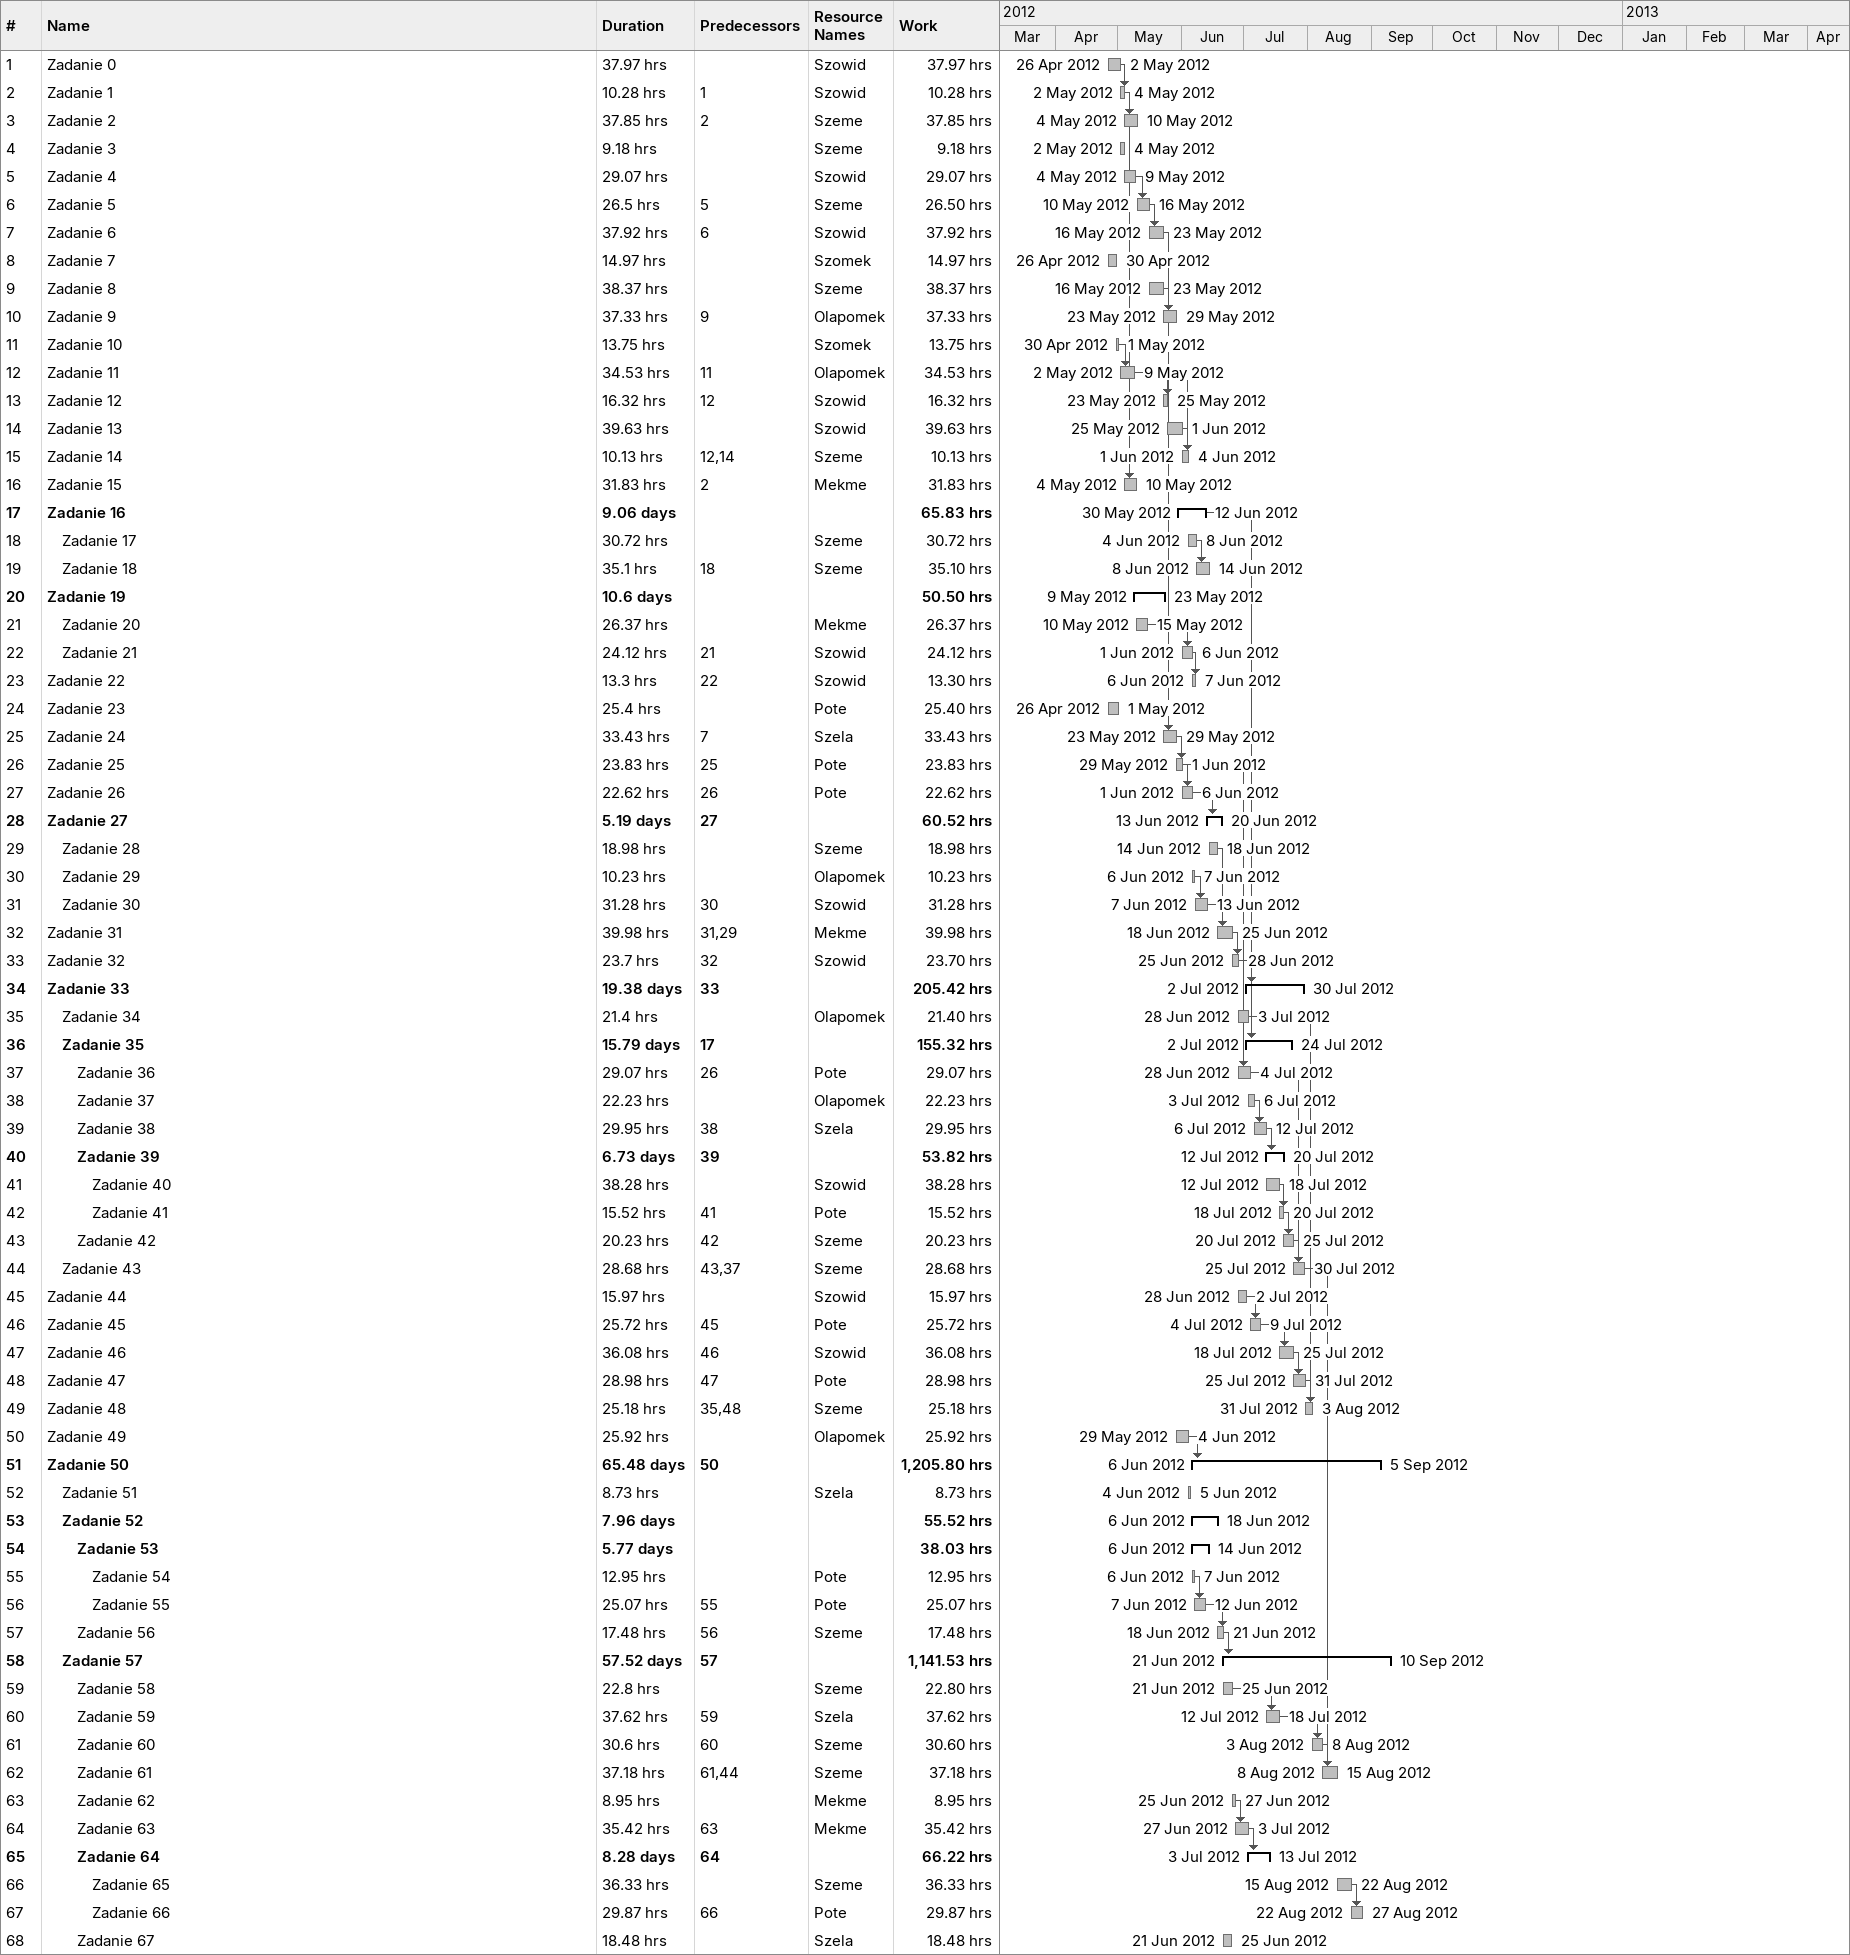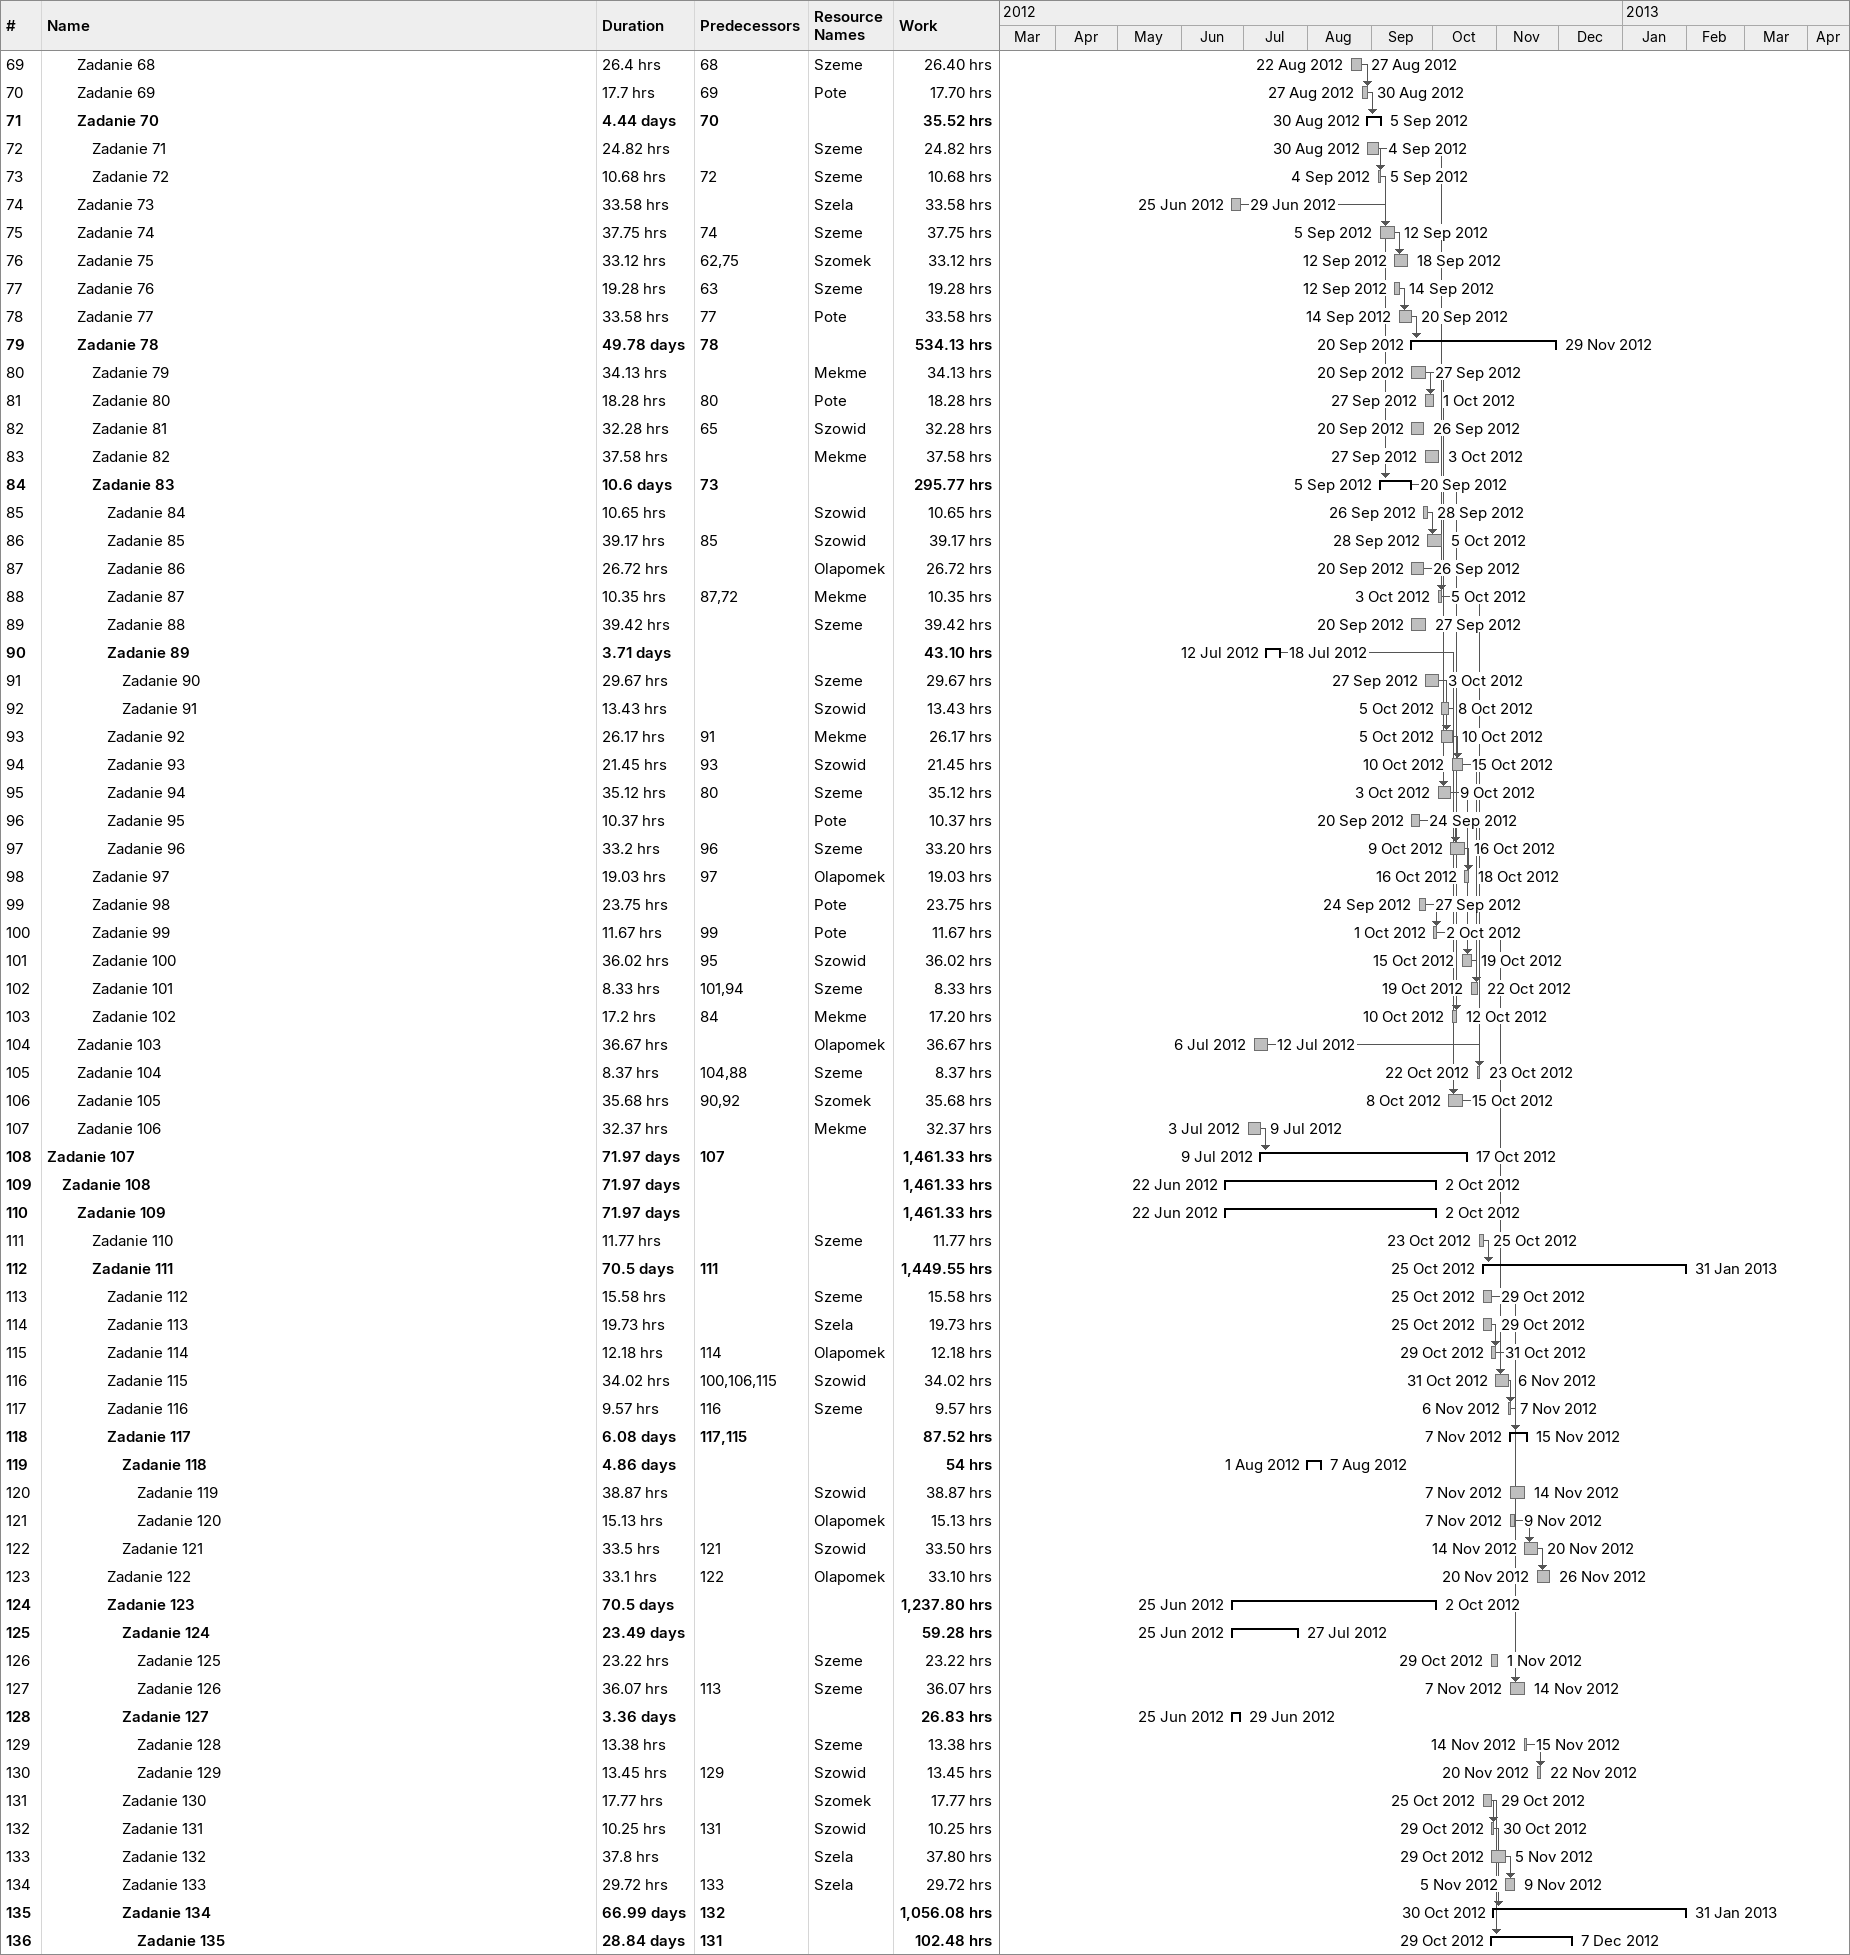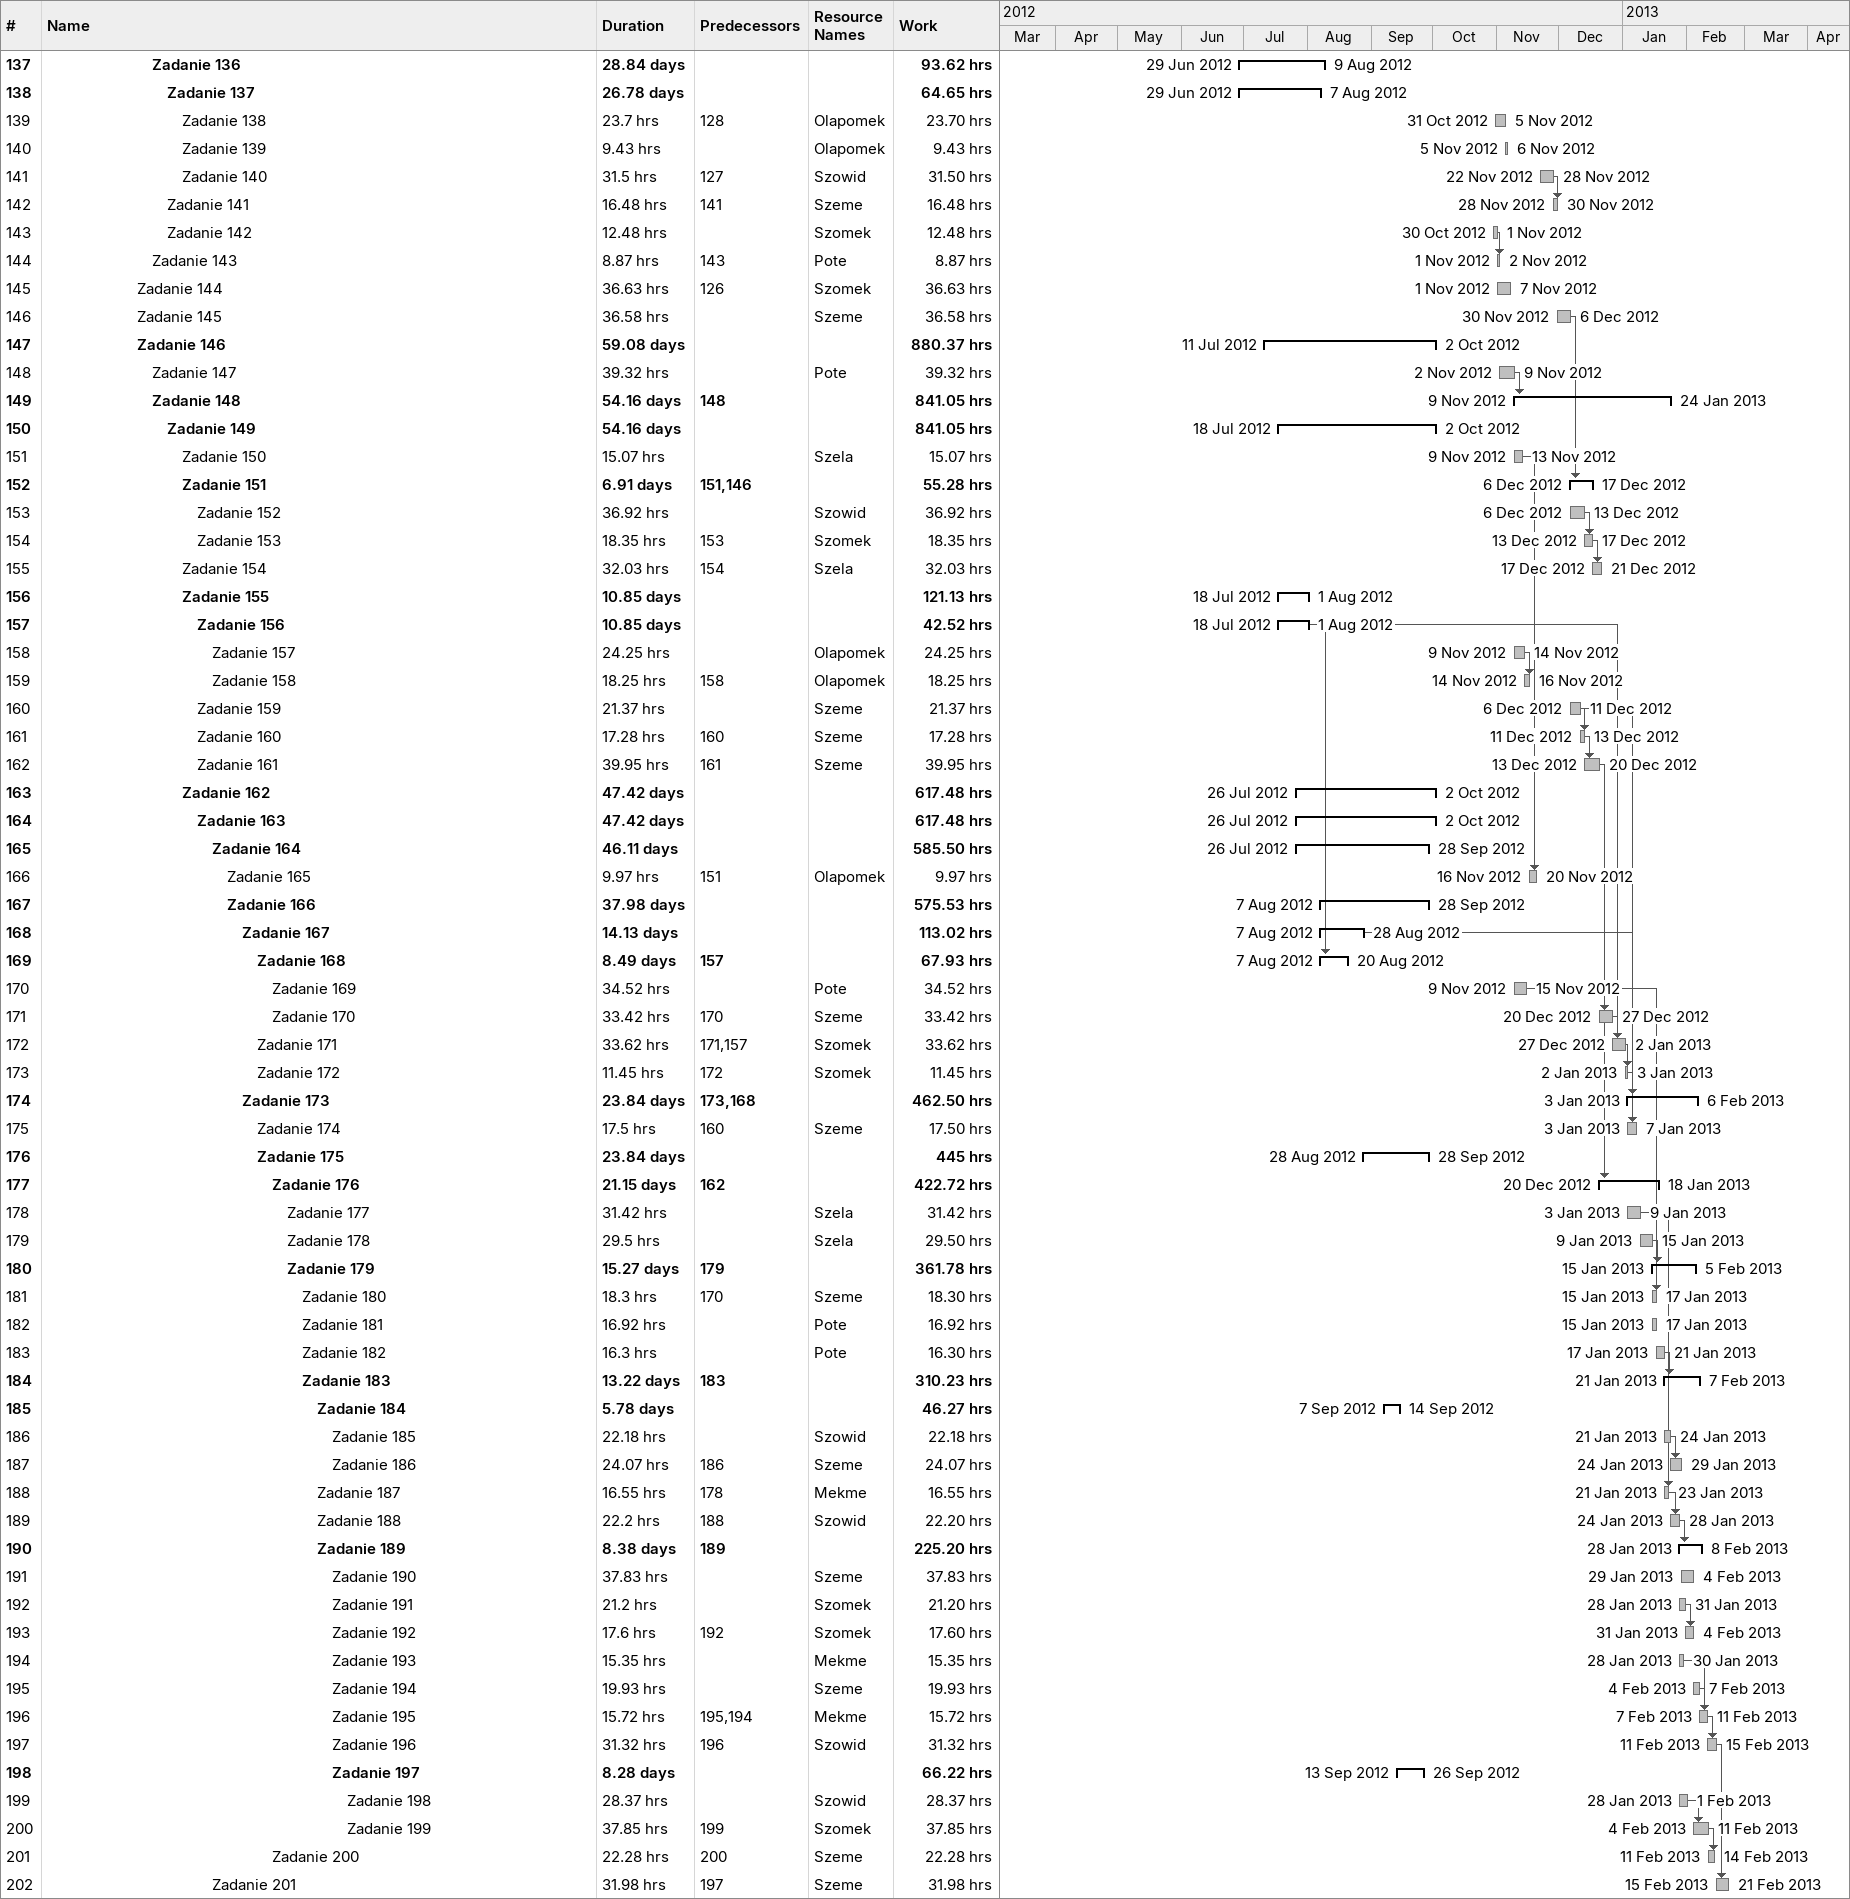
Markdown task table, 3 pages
| ID | Level | Task | Duration | Start | Finish | Predecessors | Resources | Work (h) |
|---|---|---|---|---|---|---|---|---|
| 1 | 1 | Zadanie 0 | 37.97h | 2012-04-26 | 2012-05-02 |  | Szowid | 37.97 |
| 2 | 1 | Zadanie 1 | 10.28h | 2012-05-02 | 2012-05-04 | 1 | Szowid | 10.28 |
| 3 | 1 | Zadanie 2 | 37.85h | 2012-05-04 | 2012-05-10 | 2 | Szeme | 37.85 |
| 4 | 1 | Zadanie 3 | 9.18h | 2012-05-02 | 2012-05-04 |  | Szeme | 9.18 |
| 5 | 1 | Zadanie 4 | 29.07h | 2012-05-04 | 2012-05-09 |  | Szowid | 29.07 |
| 6 | 1 | Zadanie 5 | 26.5h | 2012-05-10 | 2012-05-16 | 5 | Szeme | 26.50 |
| 7 | 1 | Zadanie 6 | 37.92h | 2012-05-16 | 2012-05-23 | 6 | Szowid | 37.92 |
| 8 | 1 | Zadanie 7 | 14.97h | 2012-04-26 | 2012-04-30 |  | Szomek | 14.97 |
| 9 | 1 | Zadanie 8 | 38.37h | 2012-05-16 | 2012-05-23 |  | Szeme | 38.37 |
| 10 | 1 | Zadanie 9 | 37.33h | 2012-05-23 | 2012-05-29 | 9 | Olapomek | 37.33 |
| 11 | 1 | Zadanie 10 | 13.75h | 2012-04-30 | 2012-05-01 |  | Szomek | 13.75 |
| 12 | 1 | Zadanie 11 | 34.53h | 2012-05-02 | 2012-05-09 | 11 | Olapomek | 34.53 |
| 13 | 1 | Zadanie 12 | 16.32h | 2012-05-23 | 2012-05-25 | 12 | Szowid | 16.32 |
| 14 | 1 | Zadanie 13 | 39.63h | 2012-05-25 | 2012-06-01 |  | Szowid | 39.63 |
| 15 | 1 | Zadanie 14 | 10.13h | 2012-06-01 | 2012-06-04 | 12, 14 | Szeme | 10.13 |
| 16 | 1 | Zadanie 15 | 31.83h | 2012-05-04 | 2012-05-10 | 2 | Mekme | 31.83 |
| 17 | 1 | **Zadanie 16** | 9.06d | 2012-05-30 | 2012-06-12 |  |  | 65.83 |
| 18 | 2 | Zadanie 17 | 30.72h | 2012-06-04 | 2012-06-08 |  | Szeme | 30.72 |
| 19 | 2 | Zadanie 18 | 35.1h | 2012-06-08 | 2012-06-14 | 18 | Szeme | 35.10 |
| 20 | 1 | **Zadanie 19** | 10.6d | 2012-05-09 | 2012-05-23 |  |  | 50.50 |
| 21 | 2 | Zadanie 20 | 26.37h | 2012-05-10 | 2012-05-15 |  | Mekme | 26.37 |
| 22 | 2 | Zadanie 21 | 24.12h | 2012-06-01 | 2012-06-06 | 21 | Szowid | 24.12 |
| 23 | 1 | Zadanie 22 | 13.3h | 2012-06-06 | 2012-06-07 | 22 | Szowid | 13.30 |
| 24 | 1 | Zadanie 23 | 25.4h | 2012-04-26 | 2012-05-01 |  | Pote | 25.40 |
| 25 | 1 | Zadanie 24 | 33.43h | 2012-05-23 | 2012-05-29 | 7 | Szela | 33.43 |
| 26 | 1 | Zadanie 25 | 23.83h | 2012-05-29 | 2012-06-01 | 25 | Pote | 23.83 |
| 27 | 1 | Zadanie 26 | 22.62h | 2012-06-01 | 2012-06-06 | 26 | Pote | 22.62 |
| 28 | 1 | **Zadanie 27** | 5.19d | 2012-06-13 | 2012-06-20 | 27 |  | 60.52 |
| 29 | 2 | Zadanie 28 | 18.98h | 2012-06-14 | 2012-06-18 |  | Szeme | 18.98 |
| 30 | 2 | Zadanie 29 | 10.23h | 2012-06-06 | 2012-06-07 |  | Olapomek | 10.23 |
| 31 | 2 | Zadanie 30 | 31.28h | 2012-06-07 | 2012-06-13 | 30 | Szowid | 31.28 |
| 32 | 1 | Zadanie 31 | 39.98h | 2012-06-18 | 2012-06-25 | 31, 29 | Mekme | 39.98 |
| 33 | 1 | Zadanie 32 | 23.7h | 2012-06-25 | 2012-06-28 | 32 | Szowid | 23.70 |
| 34 | 1 | **Zadanie 33** | 19.38d | 2012-07-02 | 2012-07-30 | 33 |  | 205.42 |
| 35 | 2 | Zadanie 34 | 21.4h | 2012-06-28 | 2012-07-03 |  | Olapomek | 21.40 |
| 36 | 2 | **Zadanie 35** | 15.79d | 2012-07-02 | 2012-07-24 | 17 |  | 155.32 |
| 37 | 3 | Zadanie 36 | 29.07h | 2012-06-28 | 2012-07-04 | 26 | Pote | 29.07 |
| 38 | 3 | Zadanie 37 | 22.23h | 2012-07-03 | 2012-07-06 |  | Olapomek | 22.23 |
| 39 | 3 | Zadanie 38 | 29.95h | 2012-07-06 | 2012-07-12 | 38 | Szela | 29.95 |
| 40 | 3 | **Zadanie 39** | 6.73d | 2012-07-12 | 2012-07-20 | 39 |  | 53.82 |
| 41 | 4 | Zadanie 40 | 38.28h | 2012-07-12 | 2012-07-18 |  | Szowid | 38.28 |
| 42 | 4 | Zadanie 41 | 15.52h | 2012-07-18 | 2012-07-20 | 41 | Pote | 15.52 |
| 43 | 3 | Zadanie 42 | 20.23h | 2012-07-20 | 2012-07-25 | 42 | Szeme | 20.23 |
| 44 | 2 | Zadanie 43 | 28.68h | 2012-07-25 | 2012-07-30 | 43, 37 | Szeme | 28.68 |
| 45 | 1 | Zadanie 44 | 15.97h | 2012-06-28 | 2012-07-02 |  | Szowid | 15.97 |
| 46 | 1 | Zadanie 45 | 25.72h | 2012-07-04 | 2012-07-09 | 45 | Pote | 25.72 |
| 47 | 1 | Zadanie 46 | 36.08h | 2012-07-18 | 2012-07-25 | 46 | Szowid | 36.08 |
| 48 | 1 | Zadanie 47 | 28.98h | 2012-07-25 | 2012-07-31 | 47 | Pote | 28.98 |
| 49 | 1 | Zadanie 48 | 25.18h | 2012-07-31 | 2012-08-03 | 35, 48 | Szeme | 25.18 |
| 50 | 1 | Zadanie 49 | 25.92h | 2012-05-29 | 2012-06-04 |  | Olapomek | 25.92 |
| 51 | 1 | **Zadanie 50** | 65.48d | 2012-06-06 | 2012-09-05 | 50 |  | 1205.80 |
| 52 | 2 | Zadanie 51 | 8.73h | 2012-06-04 | 2012-06-05 |  | Szela | 8.73 |
| 53 | 2 | **Zadanie 52** | 7.96d | 2012-06-06 | 2012-06-18 |  |  | 55.52 |
| 54 | 3 | **Zadanie 53** | 5.77d | 2012-06-06 | 2012-06-14 |  |  | 38.03 |
| 55 | 4 | Zadanie 54 | 12.95h | 2012-06-06 | 2012-06-07 |  | Pote | 12.95 |
| 56 | 4 | Zadanie 55 | 25.07h | 2012-06-07 | 2012-06-12 | 55 | Pote | 25.07 |
| 57 | 3 | Zadanie 56 | 17.48h | 2012-06-18 | 2012-06-21 | 56 | Szeme | 17.48 |
| 58 | 2 | **Zadanie 57** | 57.52d | 2012-06-21 | 2012-09-10 | 57 |  | 1141.53 |
| 59 | 3 | Zadanie 58 | 22.8h | 2012-06-21 | 2012-06-25 |  | Szeme | 22.80 |
| 60 | 3 | Zadanie 59 | 37.62h | 2012-07-12 | 2012-07-18 | 59 | Szela | 37.62 |
| 61 | 3 | Zadanie 60 | 30.6h | 2012-08-03 | 2012-08-08 | 60 | Szeme | 30.60 |
| 62 | 3 | Zadanie 61 | 37.18h | 2012-08-08 | 2012-08-15 | 61, 44 | Szeme | 37.18 |
| 63 | 3 | Zadanie 62 | 8.95h | 2012-06-25 | 2012-06-27 |  | Mekme | 8.95 |
| 64 | 3 | Zadanie 63 | 35.42h | 2012-06-27 | 2012-07-03 | 63 | Mekme | 35.42 |
| 65 | 3 | **Zadanie 64** | 8.28d | 2012-07-03 | 2012-07-13 | 64 |  | 66.22 |
| 66 | 4 | Zadanie 65 | 36.33h | 2012-08-15 | 2012-08-22 |  | Szeme | 36.33 |
| 67 | 4 | Zadanie 66 | 29.87h | 2012-08-22 | 2012-08-27 | 66 | Pote | 29.87 |
| 68 | 3 | Zadanie 67 | 18.48h | 2012-06-21 | 2012-06-25 |  | Szela | 18.48 |
| 69 | 3 | Zadanie 68 | 26.4h | 2012-08-22 | 2012-08-27 | 68 | Szeme | 26.40 |
| 70 | 3 | Zadanie 69 | 17.7h | 2012-08-27 | 2012-08-30 | 69 | Pote | 17.70 |
| 71 | 3 | **Zadanie 70** | 4.44d | 2012-08-30 | 2012-09-05 | 70 |  | 35.52 |
| 72 | 4 | Zadanie 71 | 24.82h | 2012-08-30 | 2012-09-04 |  | Szeme | 24.82 |
| 73 | 4 | Zadanie 72 | 10.68h | 2012-09-04 | 2012-09-05 | 72 | Szeme | 10.68 |
| 74 | 3 | Zadanie 73 | 33.58h | 2012-06-25 | 2012-06-29 |  | Szela | 33.58 |
| 75 | 3 | Zadanie 74 | 37.75h | 2012-09-05 | 2012-09-12 | 74 | Szeme | 37.75 |
| 76 | 3 | Zadanie 75 | 33.12h | 2012-09-12 | 2012-09-18 | 62, 75 | Szomek | 33.12 |
| 77 | 3 | Zadanie 76 | 19.28h | 2012-09-12 | 2012-09-14 | 63 | Szeme | 19.28 |
| 78 | 3 | Zadanie 77 | 33.58h | 2012-09-14 | 2012-09-20 | 77 | Pote | 33.58 |
| 79 | 3 | **Zadanie 78** | 49.78d | 2012-09-20 | 2012-11-29 | 78 |  | 534.13 |
| 80 | 4 | Zadanie 79 | 34.13h | 2012-09-20 | 2012-09-27 |  | Mekme | 34.13 |
| 81 | 4 | Zadanie 80 | 18.28h | 2012-09-27 | 2012-10-01 | 80 | Pote | 18.28 |
| 82 | 4 | Zadanie 81 | 32.28h | 2012-09-20 | 2012-09-26 | 65 | Szowid | 32.28 |
| 83 | 4 | Zadanie 82 | 37.58h | 2012-09-27 | 2012-10-03 |  | Mekme | 37.58 |
| 84 | 4 | **Zadanie 83** | 10.6d | 2012-09-05 | 2012-09-20 | 73 |  | 295.77 |
| 85 | 5 | Zadanie 84 | 10.65h | 2012-09-26 | 2012-09-28 |  | Szowid | 10.65 |
| 86 | 5 | Zadanie 85 | 39.17h | 2012-09-28 | 2012-10-05 | 85 | Szowid | 39.17 |
| 87 | 5 | Zadanie 86 | 26.72h | 2012-09-20 | 2012-09-26 |  | Olapomek | 26.72 |
| 88 | 5 | Zadanie 87 | 10.35h | 2012-10-03 | 2012-10-05 | 87, 72 | Mekme | 10.35 |
| 89 | 5 | Zadanie 88 | 39.42h | 2012-09-20 | 2012-09-27 |  | Szeme | 39.42 |
| 90 | 5 | **Zadanie 89** | 3.71d | 2012-07-12 | 2012-07-18 |  |  | 43.10 |
| 91 | 6 | Zadanie 90 | 29.67h | 2012-09-27 | 2012-10-03 |  | Szeme | 29.67 |
| 92 | 6 | Zadanie 91 | 13.43h | 2012-10-05 | 2012-10-08 |  | Szowid | 13.43 |
| 93 | 5 | Zadanie 92 | 26.17h | 2012-10-05 | 2012-10-10 | 91 | Mekme | 26.17 |
| 94 | 5 | Zadanie 93 | 21.45h | 2012-10-10 | 2012-10-15 | 93 | Szowid | 21.45 |
| 95 | 5 | Zadanie 94 | 35.12h | 2012-10-03 | 2012-10-09 | 80 | Szeme | 35.12 |
| 96 | 5 | Zadanie 95 | 10.37h | 2012-09-20 | 2012-09-24 |  | Pote | 10.37 |
| 97 | 5 | Zadanie 96 | 33.2h | 2012-10-09 | 2012-10-16 | 96 | Szeme | 33.20 |
| 98 | 4 | Zadanie 97 | 19.03h | 2012-10-16 | 2012-10-18 | 97 | Olapomek | 19.03 |
| 99 | 4 | Zadanie 98 | 23.75h | 2012-09-24 | 2012-09-27 |  | Pote | 23.75 |
| 100 | 4 | Zadanie 99 | 11.67h | 2012-10-01 | 2012-10-02 | 99 | Pote | 11.67 |
| 101 | 4 | Zadanie 100 | 36.02h | 2012-10-15 | 2012-10-19 | 95 | Szowid | 36.02 |
| 102 | 4 | Zadanie 101 | 8.33h | 2012-10-19 | 2012-10-22 | 101, 94 | Szeme | 8.33 |
| 103 | 4 | Zadanie 102 | 17.2h | 2012-10-10 | 2012-10-12 | 84 | Mekme | 17.20 |
| 104 | 3 | Zadanie 103 | 36.67h | 2012-07-06 | 2012-07-12 |  | Olapomek | 36.67 |
| 105 | 3 | Zadanie 104 | 8.37h | 2012-10-22 | 2012-10-23 | 104, 88 | Szeme | 8.37 |
| 106 | 3 | Zadanie 105 | 35.68h | 2012-10-08 | 2012-10-15 | 90, 92 | Szomek | 35.68 |
| 107 | 3 | Zadanie 106 | 32.37h | 2012-07-03 | 2012-07-09 |  | Mekme | 32.37 |
| 108 | 1 | **Zadanie 107** | 71.97d | 2012-07-09 | 2012-10-17 | 107 |  | 1461.33 |
| 109 | 2 | **Zadanie 108** | 71.97d | 2012-06-22 | 2012-10-02 |  |  | 1461.33 |
| 110 | 3 | **Zadanie 109** | 71.97d | 2012-06-22 | 2012-10-02 |  |  | 1461.33 |
| 111 | 4 | Zadanie 110 | 11.77h | 2012-10-23 | 2012-10-25 |  | Szeme | 11.77 |
| 112 | 4 | **Zadanie 111** | 70.5d | 2012-10-25 | 2013-01-31 | 111 |  | 1449.55 |
| 113 | 5 | Zadanie 112 | 15.58h | 2012-10-25 | 2012-10-29 |  | Szeme | 15.58 |
| 114 | 5 | Zadanie 113 | 19.73h | 2012-10-25 | 2012-10-29 |  | Szela | 19.73 |
| 115 | 5 | Zadanie 114 | 12.18h | 2012-10-29 | 2012-10-31 | 114 | Olapomek | 12.18 |
| 116 | 5 | Zadanie 115 | 34.02h | 2012-10-31 | 2012-11-06 | 100, 106, 115 | Szowid | 34.02 |
| 117 | 5 | Zadanie 116 | 9.57h | 2012-11-06 | 2012-11-07 | 116 | Szeme | 9.57 |
| 118 | 5 | **Zadanie 117** | 6.08d | 2012-11-07 | 2012-11-15 | 117, 115 |  | 87.52 |
| 119 | 6 | **Zadanie 118** | 4.86d | 2012-08-01 | 2012-08-07 |  |  | 54 |
| 120 | 7 | Zadanie 119 | 38.87h | 2012-11-07 | 2012-11-14 |  | Szowid | 38.87 |
| 121 | 7 | Zadanie 120 | 15.13h | 2012-11-07 | 2012-11-09 |  | Olapomek | 15.13 |
| 122 | 6 | Zadanie 121 | 33.5h | 2012-11-14 | 2012-11-20 | 121 | Szowid | 33.50 |
| 123 | 5 | Zadanie 122 | 33.1h | 2012-11-20 | 2012-11-26 | 122 | Olapomek | 33.10 |
| 124 | 5 | **Zadanie 123** | 70.5d | 2012-06-25 | 2012-10-02 |  |  | 1237.80 |
| 125 | 6 | **Zadanie 124** | 23.49d | 2012-06-25 | 2012-07-27 |  |  | 59.28 |
| 126 | 7 | Zadanie 125 | 23.22h | 2012-10-29 | 2012-11-01 |  | Szeme | 23.22 |
| 127 | 7 | Zadanie 126 | 36.07h | 2012-11-07 | 2012-11-14 | 113 | Szeme | 36.07 |
| 128 | 6 | **Zadanie 127** | 3.36d | 2012-06-25 | 2012-06-29 |  |  | 26.83 |
| 129 | 7 | Zadanie 128 | 13.38h | 2012-11-14 | 2012-11-15 |  | Szeme | 13.38 |
| 130 | 7 | Zadanie 129 | 13.45h | 2012-11-20 | 2012-11-22 | 129 | Szowid | 13.45 |
| 131 | 6 | Zadanie 130 | 17.77h | 2012-10-25 | 2012-10-29 |  | Szomek | 17.77 |
| 132 | 6 | Zadanie 131 | 10.25h | 2012-10-29 | 2012-10-30 | 131 | Szowid | 10.25 |
| 133 | 6 | Zadanie 132 | 37.8h | 2012-10-29 | 2012-11-05 |  | Szela | 37.80 |
| 134 | 6 | Zadanie 133 | 29.72h | 2012-11-05 | 2012-11-09 | 133 | Szela | 29.72 |
| 135 | 6 | **Zadanie 134** | 66.99d | 2012-10-30 | 2013-01-31 | 132 |  | 1056.08 |
| 136 | 7 | **Zadanie 135** | 28.84d | 2012-10-29 | 2012-12-07 | 131 |  | 102.48 |
| 137 | 8 | **Zadanie 136** | 28.84d | 2012-06-29 | 2012-08-09 |  |  | 93.62 |
| 138 | 9 | **Zadanie 137** | 26.78d | 2012-06-29 | 2012-08-07 |  |  | 64.65 |
| 139 | 10 | Zadanie 138 | 23.7h | 2012-10-31 | 2012-11-05 | 128 | Olapomek | 23.70 |
| 140 | 10 | Zadanie 139 | 9.43h | 2012-11-05 | 2012-11-06 |  | Olapomek | 9.43 |
| 141 | 10 | Zadanie 140 | 31.5h | 2012-11-22 | 2012-11-28 | 127 | Szowid | 31.50 |
| 142 | 9 | Zadanie 141 | 16.48h | 2012-11-28 | 2012-11-30 | 141 | Szeme | 16.48 |
| 143 | 9 | Zadanie 142 | 12.48h | 2012-10-30 | 2012-11-01 |  | Szomek | 12.48 |
| 144 | 8 | Zadanie 143 | 8.87h | 2012-11-01 | 2012-11-02 | 143 | Pote | 8.87 |
| 145 | 7 | Zadanie 144 | 36.63h | 2012-11-01 | 2012-11-07 | 126 | Szomek | 36.63 |
| 146 | 7 | Zadanie 145 | 36.58h | 2012-11-30 | 2012-12-06 |  | Szeme | 36.58 |
| 147 | 7 | **Zadanie 146** | 59.08d | 2012-07-11 | 2012-10-02 |  |  | 880.37 |
| 148 | 8 | Zadanie 147 | 39.32h | 2012-11-02 | 2012-11-09 |  | Pote | 39.32 |
| 149 | 8 | **Zadanie 148** | 54.16d | 2012-11-09 | 2013-01-24 | 148 |  | 841.05 |
| 150 | 9 | **Zadanie 149** | 54.16d | 2012-07-18 | 2012-10-02 |  |  | 841.05 |
| 151 | 10 | Zadanie 150 | 15.07h | 2012-11-09 | 2012-11-13 |  | Szela | 15.07 |
| 152 | 10 | **Zadanie 151** | 6.91d | 2012-12-06 | 2012-12-17 | 151, 146 |  | 55.28 |
| 153 | 11 | Zadanie 152 | 36.92h | 2012-12-06 | 2012-12-13 |  | Szowid | 36.92 |
| 154 | 11 | Zadanie 153 | 18.35h | 2012-12-13 | 2012-12-17 | 153 | Szomek | 18.35 |
| 155 | 10 | Zadanie 154 | 32.03h | 2012-12-17 | 2012-12-21 | 154 | Szela | 32.03 |
| 156 | 10 | **Zadanie 155** | 10.85d | 2012-07-18 | 2012-08-01 |  |  | 121.13 |
| 157 | 11 | **Zadanie 156** | 10.85d | 2012-07-18 | 2012-08-01 |  |  | 42.52 |
| 158 | 12 | Zadanie 157 | 24.25h | 2012-11-09 | 2012-11-14 |  | Olapomek | 24.25 |
| 159 | 12 | Zadanie 158 | 18.25h | 2012-11-14 | 2012-11-16 | 158 | Olapomek | 18.25 |
| 160 | 11 | Zadanie 159 | 21.37h | 2012-12-06 | 2012-12-11 |  | Szeme | 21.37 |
| 161 | 11 | Zadanie 160 | 17.28h | 2012-12-11 | 2012-12-13 | 160 | Szeme | 17.28 |
| 162 | 11 | Zadanie 161 | 39.95h | 2012-12-13 | 2012-12-20 | 161 | Szeme | 39.95 |
| 163 | 10 | **Zadanie 162** | 47.42d | 2012-07-26 | 2012-10-02 |  |  | 617.48 |
| 164 | 11 | **Zadanie 163** | 47.42d | 2012-07-26 | 2012-10-02 |  |  | 617.48 |
| 165 | 12 | **Zadanie 164** | 46.11d | 2012-07-26 | 2012-09-28 |  |  | 585.50 |
| 166 | 13 | Zadanie 165 | 9.97h | 2012-11-16 | 2012-11-20 | 151 | Olapomek | 9.97 |
| 167 | 13 | **Zadanie 166** | 37.98d | 2012-08-07 | 2012-09-28 |  |  | 575.53 |
| 168 | 14 | **Zadanie 167** | 14.13d | 2012-08-07 | 2012-08-28 |  |  | 113.02 |
| 169 | 15 | **Zadanie 168** | 8.49d | 2012-08-07 | 2012-08-20 | 157 |  | 67.93 |
| 170 | 16 | Zadanie 169 | 34.52h | 2012-11-09 | 2012-11-15 |  | Pote | 34.52 |
| 171 | 16 | Zadanie 170 | 33.42h | 2012-12-20 | 2012-12-27 | 170 | Szeme | 33.42 |
| 172 | 15 | Zadanie 171 | 33.62h | 2012-12-27 | 2013-01-02 | 171, 157 | Szomek | 33.62 |
| 173 | 15 | Zadanie 172 | 11.45h | 2013-01-02 | 2013-01-03 | 172 | Szomek | 11.45 |
| 174 | 14 | **Zadanie 173** | 23.84d | 2013-01-03 | 2013-02-06 | 173, 168 |  | 462.50 |
| 175 | 15 | Zadanie 174 | 17.5h | 2013-01-03 | 2013-01-07 | 160 | Szeme | 17.50 |
| 176 | 15 | **Zadanie 175** | 23.84d | 2012-08-28 | 2012-09-28 |  |  | 445 |
| 177 | 16 | **Zadanie 176** | 21.15d | 2012-12-20 | 2013-01-18 | 162 |  | 422.72 |
| 178 | 17 | Zadanie 177 | 31.42h | 2013-01-03 | 2013-01-09 |  | Szela | 31.42 |
| 179 | 17 | Zadanie 178 | 29.5h | 2013-01-09 | 2013-01-15 |  | Szela | 29.50 |
| 180 | 17 | **Zadanie 179** | 15.27d | 2013-01-15 | 2013-02-05 | 179 |  | 361.78 |
| 181 | 18 | Zadanie 180 | 18.3h | 2013-01-15 | 2013-01-17 | 170 | Szeme | 18.30 |
| 182 | 18 | Zadanie 181 | 16.92h | 2013-01-15 | 2013-01-17 |  | Pote | 16.92 |
| 183 | 18 | Zadanie 182 | 16.3h | 2013-01-17 | 2013-01-21 |  | Pote | 16.30 |
| 184 | 18 | **Zadanie 183** | 13.22d | 2013-01-21 | 2013-02-07 | 183 |  | 310.23 |
| 185 | 19 | **Zadanie 184** | 5.78d | 2012-09-07 | 2012-09-14 |  |  | 46.27 |
| 186 | 20 | Zadanie 185 | 22.18h | 2013-01-21 | 2013-01-24 |  | Szowid | 22.18 |
| 187 | 20 | Zadanie 186 | 24.07h | 2013-01-24 | 2013-01-29 | 186 | Szeme | 24.07 |
| 188 | 19 | Zadanie 187 | 16.55h | 2013-01-21 | 2013-01-23 | 178 | Mekme | 16.55 |
| 189 | 19 | Zadanie 188 | 22.2h | 2013-01-24 | 2013-01-28 | 188 | Szowid | 22.20 |
| 190 | 19 | **Zadanie 189** | 8.38d | 2013-01-28 | 2013-02-08 | 189 |  | 225.20 |
| 191 | 20 | Zadanie 190 | 37.83h | 2013-01-29 | 2013-02-04 |  | Szeme | 37.83 |
| 192 | 20 | Zadanie 191 | 21.2h | 2013-01-28 | 2013-01-31 |  | Szomek | 21.20 |
| 193 | 20 | Zadanie 192 | 17.6h | 2013-01-31 | 2013-02-04 | 192 | Szomek | 17.60 |
| 194 | 20 | Zadanie 193 | 15.35h | 2013-01-28 | 2013-01-30 |  | Mekme | 15.35 |
| 195 | 20 | Zadanie 194 | 19.93h | 2013-02-04 | 2013-02-07 |  | Szeme | 19.93 |
| 196 | 20 | Zadanie 195 | 15.72h | 2013-02-07 | 2013-02-11 | 195, 194 | Mekme | 15.72 |
| 197 | 20 | Zadanie 196 | 31.32h | 2013-02-11 | 2013-02-15 | 196 | Szowid | 31.32 |
| 198 | 20 | **Zadanie 197** | 8.28d | 2012-09-13 | 2012-09-26 |  |  | 66.22 |
| 199 | 21 | Zadanie 198 | 28.37h | 2013-01-28 | 2013-02-01 |  | Szowid | 28.37 |
| 200 | 21 | Zadanie 199 | 37.85h | 2013-02-04 | 2013-02-11 | 199 | Szomek | 37.85 |
| 201 | 16 | Zadanie 200 | 22.28h | 2013-02-11 | 2013-02-14 | 200 | Szeme | 22.28 |
| 202 | 12 | Zadanie 201 | 31.98h | 2013-02-15 | 2013-02-21 | 197 | Szeme | 31.98 |
